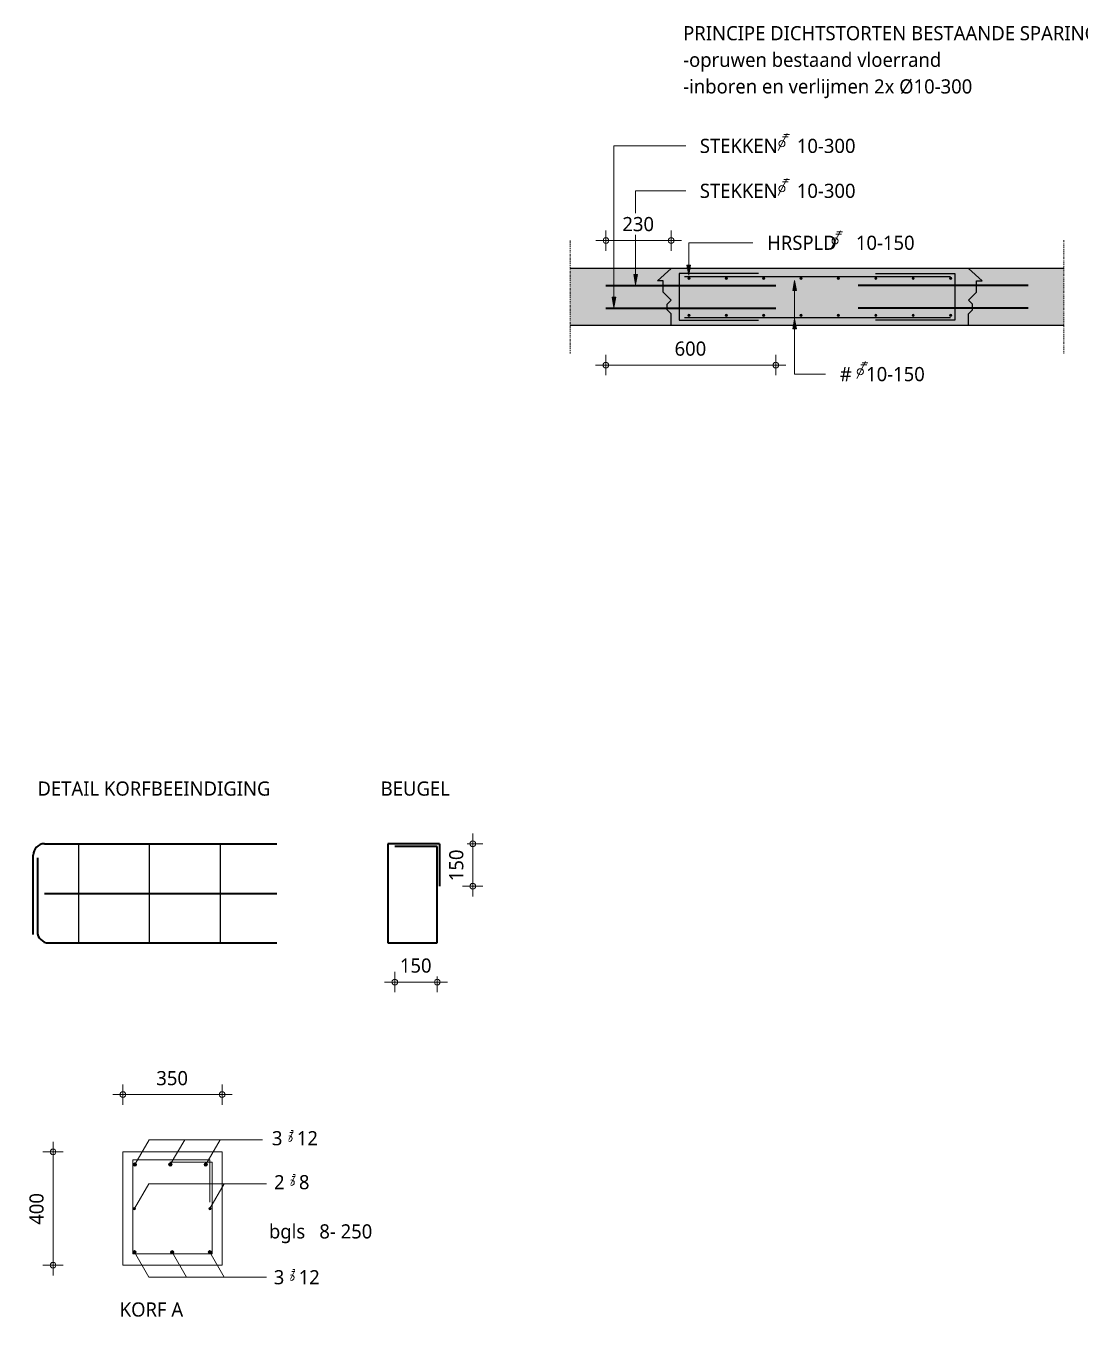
# Model space of a CAD drawing. Header units: millimetres. Extents: x -3388 to 20400, y -422 to 11347.
# Drawn here: x -2812 to 910, y 6603 to 11171 of the extents above; entities that cross this region are included whole.
import ezdxf

# ---------------------------------------------------------------- set-up
doc = ezdxf.new("R2010")
doc.units = ezdxf.units.MM
doc.linetypes.add('MV_center', pattern=[15, 6, -3, 3, -3])
for name, color, linetype, lineweight in [('A-ANNO-DIMS', 211, 'Continuous', 13), ('A-ANNO-DIMS-20', 211, 'Continuous', 13), ('A-ANNO-NOTE', 131, 'Continuous', 18), ('A-DETL', 90, 'Continuous', 13), ('A-DETL-GENF', 92, 'Continuous', 18), ('A-DETL-IDEN', 3, 'Continuous', 18), ('A-DETL-MEDM', 33, 'Continuous', 18), ('G-ANNO-TEXT', 231, 'Continuous', 13)]:
    doc.layers.add(name, color=color, linetype=linetype, lineweight=lineweight)
doc.styles.add('Segoe UI_1', font='segoeui.ttf', dxfattribs={"height": 50})
doc.styles.add('Segoe UI_B', font='segoeui.ttf', dxfattribs={"height": 50})
doc.dimstyles.new('2_5_mm', dxfattribs={"dimscale": 304.8, "dimtxt": 52.368197, "dimasz": 0.065617, "dimexe": 0.11811, "dimexo": 0.0625, "dimgap": 0.059055, "dimtad": 1, "dimdec": 0, "dimzin": 0, "dimdsep": 46, "dimtxsty": 'Segoe UI_1', "dimblk1": 'DOTBLANK', "dimblk2": 'DOTBLANK', "dimsah": 1, "dimcen": 0.09, "dimdle": 0.11811, "dimazin": 0, "dimtfac": 1, "dimtdec": 4, "dimtix": 1, "dimtmove": 0, "dimatfit": 3, "dimfxl": 0.11811, "dimfxlon": 1, "dimtvp": 1, "dimtfill": 1, "dimtolj": 1, "dimtzin": 0, "dimarcsym": 2})

# ---------------------------------------------------------------- blocks, each defined once
blk = doc.blocks.new('28 reeks_staven - Type 1-4439730-Details Wapening')
at = {"layer": 'A-DETL-GENF'}
for points in [[(0, -6), (1.6, -5.8), (3, -5.2), (4.2, -4.2), (5.2, -3), (5.8, -1.6), (6, 0), (5.8, 1.6), (5.2, 3), (4.2, 4.2), (3, 5.2), (1.6, 5.8), (0, 6), (-1.6, 5.8), (-3, 5.2), (-4.2, 4.2), (-5.2, 3), (-5.8, 1.6), (-6, 0), (-5.8, -1.6), (-5.2, -3), (-4.2, -4.2), (-3, -5.2), (-1.6, -5.8)], [(125, -6), (126.6, -5.8), (128, -5.2), (129.3, -4.2), (130.2, -3), (130.8, -1.6), (131, 0), (130.8, 1.6), (130.2, 3), (129.3, 4.2), (128, 5.2), (126.6, 5.8), (125, 6), (123.5, 5.8), (122, 5.2), (120.8, 4.2), (119.9, 3), (119.3, 1.6), (119, 0), (119.3, -1.6), (119.9, -3), (120.8, -4.2), (122, -5.2), (123.5, -5.8)], [(250.1, -6), (251.6, -5.8), (253.1, -5.2), (254.3, -4.2), (255.3, -3), (255.9, -1.6), (256.1, 0), (255.9, 1.6), (255.3, 3), (254.3, 4.2), (253.1, 5.2), (251.6, 5.8), (250.1, 6), (248.5, 5.8), (247.1, 5.2), (245.9, 4.2), (244.9, 3), (244.3, 1.6), (244.1, 0), (244.3, -1.6), (244.9, -3), (245.9, -4.2), (247.1, -5.2), (248.5, -5.8)]]:
    blk.add_hatch(color=256, dxfattribs=at).paths.add_polyline_path(points)
for p, q in [((0, 0), (50.7, 87.8)), ((50.7, 87.8), (450.1, 87.8)), ((125, 0), (175.7, 87.8)), ((250.1, 0), (300.8, 87.8))]:
    blk.add_line(p, q, dxfattribs=at)
at = {"layer": 'A-DETL-MEDM'}
for centre, start, end in [((0, 0), 360, 180), ((0, 0), 180, 360), ((125, 0), 360, 180), ((125, 0), 180, 360), ((250.1, 0), 360, 180), ((250.1, 0), 180, 360)]:
    blk.add_arc(centre, 6, start, end, dxfattribs=at)
blk = doc.blocks.new('28 balk - Type 1 dekking 35_40-4424346-Details Wapening')
at = {"layer": 'A-DETL-MEDM'}
for p, q in [((0, 400), (350, 400)), ((0, 0), (0, 400)), ((350, 400), (350, 0)), ((350, 0), (0, 0))]:
    blk.add_line(p, q, dxfattribs=at)
blk = doc.blocks.new('28 beugels - rond 8-V4-Details Wapening')
at = {"layer": 'A-DETL-MEDM'}
for p, q in [((0, 332.1), (272, 332.1)), ((0, 8), (0, 332.1)), ((130, 324.1), (280, 324.1)), ((272, 332.1), (272, 182.1)), ((280, 324.1), (280, 0)), ((0, 0), (0, 4)), ((280, 0), (0, 0))]:
    blk.add_line(p, q, dxfattribs=at)
blk = doc.blocks.new('28 reeks_staven - Type 1-4439758-Details Wapening')
at = {"layer": 'A-DETL-GENF'}
for points in [[(0, -6), (1.6, -5.8), (3, -5.2), (4.2, -4.2), (5.2, -3), (5.8, -1.6), (6, 0), (5.8, 1.6), (5.2, 3), (4.2, 4.2), (3, 5.2), (1.6, 5.8), (0, 6), (-1.6, 5.8), (-3, 5.2), (-4.2, 4.2), (-5.2, 3), (-5.8, 1.6), (-6, 0), (-5.8, -1.6), (-5.2, -3), (-4.2, -4.2), (-3, -5.2), (-1.6, -5.8)], [(133.2, -6), (134.7, -5.8), (136.2, -5.2), (137.4, -4.2), (138.4, -3), (139, -1.6), (139.2, 0), (139, 1.6), (138.4, 3), (137.4, 4.2), (136.2, 5.2), (134.7, 5.8), (133.2, 6), (131.6, 5.8), (130.2, 5.2), (129, 4.2), (128, 3), (127.4, 1.6), (127.2, 0), (127.4, -1.6), (128, -3), (129, -4.2), (130.2, -5.2), (131.6, -5.8)], [(266.4, -6), (267.9, -5.8), (269.4, -5.2), (270.6, -4.2), (271.6, -3), (272.2, -1.6), (272.4, 0), (272.2, 1.6), (271.6, 3), (270.6, 4.2), (269.4, 5.2), (267.9, 5.8), (266.4, 6), (264.8, 5.8), (263.4, 5.2), (262.1, 4.2), (261.2, 3), (260.6, 1.6), (260.4, 0), (260.6, -1.6), (261.2, -3), (262.1, -4.2), (263.4, -5.2), (264.8, -5.8)]]:
    blk.add_hatch(color=256, dxfattribs=at).paths.add_polyline_path(points)
for p, q in [((0, 0), (50.7, -87.8)), ((133.2, 0), (183.9, -87.8)), ((266.4, 0), (317.1, -87.8)), ((50.7, -87.8), (466.4, -87.8))]:
    blk.add_line(p, q, dxfattribs=at)
at = {"layer": 'A-DETL-MEDM'}
for centre, start, end in [((0, 0), 360, 180), ((0, 0), 180, 360), ((133.2, 0), 360, 180), ((133.2, 0), 180, 360), ((266.4, 0), 360, 180), ((266.4, 0), 180, 360)]:
    blk.add_arc(centre, 6, start, end, dxfattribs=at)
blk = doc.blocks.new('28 reeks_staven - Type 1-4438437-Details Wapening')
at = {"layer": 'A-DETL-GENF'}
for points in [[(0, -4), (1, -3.9), (2, -3.5), (2.8, -2.8), (3.5, -2), (3.9, -1), (4, 0), (3.9, 1), (3.5, 2), (2.8, 2.8), (2, 3.5), (1, 3.9), (0, 4), (-1, 3.9), (-2, 3.5), (-2.8, 2.8), (-3.5, 2), (-3.9, 1), (-4, 0), (-3.9, -1), (-3.5, -2), (-2.8, -2.8), (-2, -3.5), (-1, -3.9)], [(266.4, -4), (267.4, -3.9), (268.4, -3.5), (269.2, -2.8), (269.9, -2), (270.3, -1), (270.4, 0), (270.3, 1), (269.9, 2), (269.2, 2.8), (268.4, 3.5), (267.4, 3.9), (266.4, 4), (265.4, 3.9), (264.4, 3.5), (263.6, 2.8), (262.9, 2), (262.5, 1), (262.4, 0), (262.5, -1), (262.9, -2), (263.6, -2.8), (264.4, -3.5), (265.4, -3.9)]]:
    blk.add_hatch(color=256, dxfattribs=at).paths.add_polyline_path(points)
for p, q in [((0, 0), (50.7, 87.8)), ((50.7, 87.8), (466.4, 87.8)), ((266.4, 0), (317.1, 87.8))]:
    blk.add_line(p, q, dxfattribs=at)
at = {"layer": 'A-DETL-MEDM'}
for centre, start, end in [((0, 0), 360, 180), ((0, 0), 180, 360), ((266.4, 0), 0, 180), ((266.4, 0), 180, 360)]:
    blk.add_arc(centre, 4, start, end, dxfattribs=at)
blk = doc.blocks.new('28 reeks_staven - Type 1-4440072-Details Wapening')
at = {"layer": 'A-DETL-GENF'}
for points in [[(0, -4), (1, -3.9), (2, -3.5), (2.8, -2.8), (3.5, -2), (3.9, -1), (4, 0), (3.9, 1), (3.5, 2), (2.8, 2.8), (2, 3.5), (1, 3.9), (0, 4), (-1, 3.9), (-2, 3.5), (-2.8, 2.8), (-3.5, 2), (-3.9, 1), (-4, 0), (-3.9, -1), (-3.5, -2), (-2.8, -2.8), (-2, -3.5), (-1, -3.9)], [(131.9, -4), (133, -3.9), (133.9, -3.5), (134.8, -2.8), (135.4, -2), (135.8, -1), (135.9, 0), (135.8, 1), (135.4, 2), (134.8, 2.8), (133.9, 3.5), (133, 3.9), (131.9, 4), (130.9, 3.9), (129.9, 3.5), (129.1, 2.8), (128.5, 2), (128.1, 1), (127.9, 0), (128.1, -1), (128.5, -2), (129.1, -2.8), (129.9, -3.5), (130.9, -3.9)], [(263.9, -4), (264.9, -3.9), (265.9, -3.5), (266.7, -2.8), (267.3, -2), (267.7, -1), (267.9, 0), (267.7, 1), (267.3, 2), (266.7, 2.8), (265.9, 3.5), (264.9, 3.9), (263.9, 4), (262.8, 3.9), (261.9, 3.5), (261, 2.8), (260.4, 2), (260, 1), (259.9, 0), (260, -1), (260.4, -2), (261, -2.8), (261.9, -3.5), (262.8, -3.9)], [(395.8, -4), (396.8, -3.9), (397.8, -3.5), (398.6, -2.8), (399.3, -2), (399.7, -1), (399.8, 0), (399.7, 1), (399.3, 2), (398.6, 2.8), (397.8, 3.5), (396.8, 3.9), (395.8, 4), (394.8, 3.9), (393.8, 3.5), (393, 2.8), (392.3, 2), (391.9, 1), (391.8, 0), (391.9, -1), (392.3, -2), (393, -2.8), (393.8, -3.5), (394.8, -3.9)], [(527.7, -4), (528.8, -3.9), (529.7, -3.5), (530.6, -2.8), (531.2, -2), (531.6, -1), (531.7, 0), (531.6, 1), (531.2, 2), (530.6, 2.8), (529.7, 3.5), (528.8, 3.9), (527.7, 4), (526.7, 3.9), (525.7, 3.5), (524.9, 2.8), (524.3, 2), (523.9, 1), (523.7, 0), (523.9, -1), (524.3, -2), (524.9, -2.8), (525.7, -3.5), (526.7, -3.9)], [(659.7, -4), (660.7, -3.9), (661.7, -3.5), (662.5, -2.8), (663.1, -2), (663.5, -1), (663.7, 0), (663.5, 1), (663.1, 2), (662.5, 2.8), (661.7, 3.5), (660.7, 3.9), (659.7, 4), (658.6, 3.9), (657.7, 3.5), (656.8, 2.8), (656.2, 2), (655.8, 1), (655.7, 0), (655.8, -1), (656.2, -2), (656.8, -2.8), (657.7, -3.5), (658.6, -3.9)], [(791.6, -4), (792.6, -3.9), (793.6, -3.5), (794.4, -2.8), (795.1, -2), (795.5, -1), (795.6, 0), (795.5, 1), (795.1, 2), (794.4, 2.8), (793.6, 3.5), (792.6, 3.9), (791.6, 4), (790.6, 3.9), (789.6, 3.5), (788.8, 2.8), (788.1, 2), (787.7, 1), (787.6, 0), (787.7, -1), (788.1, -2), (788.8, -2.8), (789.6, -3.5), (790.6, -3.9)], [(923.5, -4), (924.6, -3.9), (925.5, -3.5), (926.4, -2.8), (927, -2), (927.4, -1), (927.5, 0), (927.4, 1), (927, 2), (926.4, 2.8), (925.5, 3.5), (924.6, 3.9), (923.5, 4), (922.5, 3.9), (921.5, 3.5), (920.7, 2.8), (920.1, 2), (919.7, 1), (919.5, 0), (919.7, -1), (920.1, -2), (920.7, -2.8), (921.5, -3.5), (922.5, -3.9)]]:
    blk.add_hatch(color=256, dxfattribs=at).paths.add_polyline_path(points)
at = {"layer": 'A-DETL-MEDM'}
for centre, start, end in [((0, 0), 360, 180), ((0, 0), 180, 360), ((131.9, 0), 0, 180), ((131.9, 0), 180, 360), ((263.9, 0), 0, 180), ((263.9, 0), 180, 360), ((395.8, 0), 0, 180), ((395.8, 0), 180, 360), ((527.7, 0), 360, 180), ((527.7, 0), 180, 360), ((659.7, 0), 0, 180), ((659.7, 0), 180, 360), ((791.6, 0), 0, 180), ((791.6, 0), 180, 360), ((923.5, 0), 0, 180), ((923.5, 0), 180, 360)]:
    blk.add_arc(centre, 4, start, end, dxfattribs=at)
blk = doc.blocks.new('28 reeks_staven - Type 1-4440132-Details Wapening')
at = {"layer": 'A-DETL-GENF'}
for points in [[(0, -4), (1, -3.9), (2, -3.5), (2.8, -2.8), (3.5, -2), (3.9, -1), (4, 0), (3.9, 1), (3.5, 2), (2.8, 2.8), (2, 3.5), (1, 3.9), (0, 4), (-1, 3.9), (-2, 3.5), (-2.8, 2.8), (-3.5, 2), (-3.9, 1), (-4, 0), (-3.9, -1), (-3.5, -2), (-2.8, -2.8), (-2, -3.5), (-1, -3.9)], [(131.9, -4), (133, -3.9), (133.9, -3.5), (134.8, -2.8), (135.4, -2), (135.8, -1), (135.9, 0), (135.8, 1), (135.4, 2), (134.8, 2.8), (133.9, 3.5), (133, 3.9), (131.9, 4), (130.9, 3.9), (129.9, 3.5), (129.1, 2.8), (128.5, 2), (128.1, 1), (127.9, 0), (128.1, -1), (128.5, -2), (129.1, -2.8), (129.9, -3.5), (130.9, -3.9)], [(263.9, -4), (264.9, -3.9), (265.9, -3.5), (266.7, -2.8), (267.3, -2), (267.7, -1), (267.9, 0), (267.7, 1), (267.3, 2), (266.7, 2.8), (265.9, 3.5), (264.9, 3.9), (263.9, 4), (262.8, 3.9), (261.9, 3.5), (261, 2.8), (260.4, 2), (260, 1), (259.9, 0), (260, -1), (260.4, -2), (261, -2.8), (261.9, -3.5), (262.8, -3.9)], [(395.8, -4), (396.8, -3.9), (397.8, -3.5), (398.6, -2.8), (399.3, -2), (399.7, -1), (399.8, 0), (399.7, 1), (399.3, 2), (398.6, 2.8), (397.8, 3.5), (396.8, 3.9), (395.8, 4), (394.8, 3.9), (393.8, 3.5), (393, 2.8), (392.3, 2), (391.9, 1), (391.8, 0), (391.9, -1), (392.3, -2), (393, -2.8), (393.8, -3.5), (394.8, -3.9)], [(527.7, -4), (528.8, -3.9), (529.7, -3.5), (530.6, -2.8), (531.2, -2), (531.6, -1), (531.7, 0), (531.6, 1), (531.2, 2), (530.6, 2.8), (529.7, 3.5), (528.8, 3.9), (527.7, 4), (526.7, 3.9), (525.7, 3.5), (524.9, 2.8), (524.3, 2), (523.9, 1), (523.7, 0), (523.9, -1), (524.3, -2), (524.9, -2.8), (525.7, -3.5), (526.7, -3.9)], [(659.7, -4), (660.7, -3.9), (661.7, -3.5), (662.5, -2.8), (663.1, -2), (663.5, -1), (663.7, 0), (663.5, 1), (663.1, 2), (662.5, 2.8), (661.7, 3.5), (660.7, 3.9), (659.7, 4), (658.6, 3.9), (657.7, 3.5), (656.8, 2.8), (656.2, 2), (655.8, 1), (655.7, 0), (655.8, -1), (656.2, -2), (656.8, -2.8), (657.7, -3.5), (658.6, -3.9)], [(791.6, -4), (792.6, -3.9), (793.6, -3.5), (794.4, -2.8), (795.1, -2), (795.5, -1), (795.6, 0), (795.5, 1), (795.1, 2), (794.4, 2.8), (793.6, 3.5), (792.6, 3.9), (791.6, 4), (790.6, 3.9), (789.6, 3.5), (788.8, 2.8), (788.1, 2), (787.7, 1), (787.6, 0), (787.7, -1), (788.1, -2), (788.8, -2.8), (789.6, -3.5), (790.6, -3.9)], [(923.5, -4), (924.6, -3.9), (925.5, -3.5), (926.4, -2.8), (927, -2), (927.4, -1), (927.5, 0), (927.4, 1), (927, 2), (926.4, 2.8), (925.5, 3.5), (924.6, 3.9), (923.5, 4), (922.5, 3.9), (921.5, 3.5), (920.7, 2.8), (920.1, 2), (919.7, 1), (919.5, 0), (919.7, -1), (920.1, -2), (920.7, -2.8), (921.5, -3.5), (922.5, -3.9)]]:
    blk.add_hatch(color=256, dxfattribs=at).paths.add_polyline_path(points)
at = {"layer": 'A-DETL-MEDM'}
for centre, start, end in [((0, 0), 0, 180), ((131.9, 0), 0, 180), ((263.9, 0), 0, 180), ((395.8, 0), 0, 180), ((527.7, 0), 0, 180), ((659.7, 0), 0, 180), ((791.6, 0), 0, 180), ((923.5, 0), 0, 180), ((923.5, 0), 180, 360), ((0, 0), 180, 360), ((131.9, 0), 180, 360), ((263.9, 0), 180, 360), ((395.8, 0), 180, 360), ((527.7, 0), 180, 360), ((659.7, 0), 180, 360), ((791.6, 0), 180, 360)]:
    blk.add_arc(centre, 4, start, end, dxfattribs=at)
blk = doc.blocks.new('NLRS_00_DI_maskeer - Type 1-4234382-Details Wapening')
at = {"layer": 'A-DETL-GENF', "linetype": 'MV_center'}
blk.add_line((300, 0), (-100, 0), dxfattribs=at)
blk = doc.blocks.new('NLRS_00_DI_maskeer - Type 1-4234381-Details Wapening')
at = {"layer": 'A-DETL-GENF', "linetype": 'MV_center'}
blk.add_line((-100, 0), (300, 0), dxfattribs=at)
blk = doc.blocks.new('DIMBLOCK9-Details Wapening')
at = {"layer": 'A-ANNO-DIMS-20'}
for p, q in [((-1509.2, 7795.8), (-1509.2, 7831.8)), ((-1359.2, 7795.8), (-1359.2, 7831.8)), ((-1545.2, 7795.8), (-1323.2, 7795.8)), ((-1509.2, 7795.8), (-1509.2, 7759.8)), ((-1359.2, 7795.8), (-1359.2, 7759.8))]:
    blk.add_line(p, q, dxfattribs=at)
for centre in [(-1509.2, 7795.8), (-1359.2, 7795.8)]:
    blk.add_circle(centre, 10, dxfattribs=at)
at = {"layer": 'A-ANNO-DIMS-20', "color": 0, "insert": (-1491.3, 7879), "char_height": 50, "width": 137.109, "attachment_point": 1, "line_spacing_factor": 1.142579, "style": 'Segoe UI_1', "bg_fill": 3, "box_fill_scale": 1.25, "bg_fill_color": 9, "bg_fill_true_color": 13158600, "bg_fill_transparency": 0}
blk.add_mtext('150', dxfattribs=at)
blk = doc.blocks.new('_DotBlank')
at = {"color": 0, "linetype": 'ByBlock', "lineweight": -2}
blk.add_line((-0.5, 0), (-1, 0), dxfattribs=at)
blk.add_circle((0, 0), 0.5, dxfattribs=at)
blk = doc.blocks.new('DIMBLOCK10-Details Wapening')
at = {"layer": 'A-ANNO-DIMS-20'}
for p, q in [((-1234, 8319.9), (-1234, 8097.9)), ((-1234, 8283.9), (-1270, 8283.9)), ((-1234, 8283.9), (-1198, 8283.9)), ((-1234, 8133.9), (-1270, 8133.9)), ((-1234, 8133.9), (-1198, 8133.9))]:
    blk.add_line(p, q, dxfattribs=at)
for centre in [(-1234, 8283.9), (-1234, 8133.9)]:
    blk.add_circle(centre, 10, dxfattribs=at)
at = {"layer": 'A-ANNO-DIMS-20', "color": 0, "insert": (-1317.3, 8151.8), "char_height": 50, "width": 137.109, "attachment_point": 1, "rotation": 90, "line_spacing_factor": 1.142579, "style": 'Segoe UI_1', "bg_fill": 3, "box_fill_scale": 1.25, "bg_fill_color": 9, "bg_fill_true_color": 13158600, "bg_fill_transparency": 0}
blk.add_mtext('150', dxfattribs=at)
blk = doc.blocks.new('28_TAG_DI_wapening - 2_5 aantal_diameter-3658683-Details Wapening')
at = {"layer": 'A-DETL-IDEN'}
for p, q in [((-3.63, -1.31), (-2.23, 1.39)), ((-2.06, 0.84), (-2.97, 0.84)), ((-1.87, 1.21), (-2.78, 1.21))]:
    blk.add_line(p, q, dxfattribs=at)
blk.add_circle((-3.06, -0.22), 0.483, dxfattribs=at)
blk = doc.blocks.new('DIMBLOCK64-Details Wapening')
at = {"layer": 'A-ANNO-DIMS-20'}
for p, q in [((-2469.1, 7398.6), (-2469.1, 7434.6)), ((-2119.1, 7398.6), (-2119.1, 7434.6)), ((-2505.1, 7398.6), (-2083.1, 7398.6)), ((-2469.1, 7398.6), (-2469.1, 7362.6)), ((-2119.1, 7398.6), (-2119.1, 7362.6))]:
    blk.add_line(p, q, dxfattribs=at)
for centre in [(-2469.1, 7398.6), (-2119.1, 7398.6)]:
    blk.add_circle(centre, 10, dxfattribs=at)
at = {"layer": 'A-ANNO-DIMS-20', "color": 0, "insert": (-2351.2, 7481.8), "char_height": 50, "width": 137.109, "attachment_point": 1, "line_spacing_factor": 1.142579, "style": 'Segoe UI_1', "bg_fill": 3, "box_fill_scale": 1.25, "bg_fill_color": 9, "bg_fill_true_color": 13158600, "bg_fill_transparency": 0}
blk.add_mtext('350', dxfattribs=at)
blk = doc.blocks.new('DIMBLOCK65-Details Wapening')
at = {"layer": 'A-ANNO-DIMS-20'}
for p, q in [((-2716, 6760.3), (-2716, 7232.3)), ((-2716, 7196.3), (-2752, 7196.3)), ((-2716, 7196.3), (-2680, 7196.3)), ((-2716, 6796.3), (-2752, 6796.3)), ((-2716, 6796.3), (-2680, 6796.3))]:
    blk.add_line(p, q, dxfattribs=at)
for centre in [(-2716, 7196.3), (-2716, 6796.3)]:
    blk.add_circle(centre, 10, dxfattribs=at)
at = {"layer": 'A-ANNO-DIMS-20', "color": 0, "insert": (-2799.3, 6939.2), "char_height": 50, "width": 137.109, "attachment_point": 1, "rotation": 90, "line_spacing_factor": 1.142579, "style": 'Segoe UI_1', "bg_fill": 3, "box_fill_scale": 1.25, "bg_fill_color": 9, "bg_fill_true_color": 13158600, "bg_fill_transparency": 0}
blk.add_mtext('400', dxfattribs=at)
blk = doc.blocks.new('28_TAG_DI_wapening - 2_5 omschrijving_diameter_hoh-3658684-Details Wapening')
at = {"layer": 'A-DETL-IDEN'}
for p, q in [((-3.63, -1.31), (-2.23, 1.39)), ((-2.06, 0.84), (-2.97, 0.84)), ((-1.87, 1.21), (-2.78, 1.21))]:
    blk.add_line(p, q, dxfattribs=at)
blk.add_circle((-3.06, -0.22), 0.483, dxfattribs=at)
blk = doc.blocks.new('28_GA_symbool_wapening - Type 1-3658680-Details Wapening')
at = {"layer": 'A-ANNO-NOTE'}
for p, q in [((-0.63, -1.22), (0.93, 1.8)), ((1.12, 1.19), (0.11, 1.19)), ((1.33, 1.6), (0.32, 1.6))]:
    blk.add_line(p, q, dxfattribs=at)
blk.add_circle((0, 0), 0.541, dxfattribs=at)
blk = doc.blocks.new('DIMBLOCK68-Details Wapening')
at = {"layer": 'A-ANNO-DIMS-20'}
for p, q in [((-764.3, 9973.3), (-764.3, 10009.3)), ((-164.3, 9973.3), (-164.3, 10009.3)), ((-800.3, 9973.3), (-128.3, 9973.3)), ((-764.3, 9973.3), (-764.3, 9937.3)), ((-164.3, 9973.3), (-164.3, 9937.3))]:
    blk.add_line(p, q, dxfattribs=at)
for centre in [(-764.3, 9973.3), (-164.3, 9973.3)]:
    blk.add_circle(centre, 10, dxfattribs=at)
at = {"layer": 'A-ANNO-DIMS-20', "color": 0, "insert": (-521.5, 10056.5), "char_height": 50, "width": 137.109, "attachment_point": 1, "line_spacing_factor": 1.142579, "style": 'Segoe UI_1', "bg_fill": 3, "box_fill_scale": 1.25, "bg_fill_color": 9, "bg_fill_true_color": 13158600, "bg_fill_transparency": 0}
blk.add_mtext('600', dxfattribs=at)
blk = doc.blocks.new('DIMBLOCK69-Details Wapening')
at = {"layer": 'A-ANNO-DIMS-20'}
for p, q in [((-763.6, 10412.8), (-763.6, 10448.8)), ((-533.6, 10412.8), (-533.6, 10448.8)), ((-799.6, 10412.8), (-497.6, 10412.8)), ((-763.6, 10412.8), (-763.6, 10376.8)), ((-533.6, 10412.8), (-533.6, 10376.8))]:
    blk.add_line(p, q, dxfattribs=at)
for centre in [(-763.6, 10412.8), (-533.6, 10412.8)]:
    blk.add_circle(centre, 10, dxfattribs=at)
at = {"layer": 'A-ANNO-DIMS-20', "color": 0, "insert": (-705.7, 10496.1), "char_height": 50, "width": 137.109, "attachment_point": 1, "line_spacing_factor": 1.142579, "style": 'Segoe UI_1', "bg_fill": 3, "box_fill_scale": 1.25, "bg_fill_color": 9, "bg_fill_true_color": 13158600, "bg_fill_transparency": 0}
blk.add_mtext('230', dxfattribs=at)

msp = doc.modelspace()

# ---------------------------------------------------------------- hatches: boundary and pattern name
at = {"layer": 'A-DETL-GENF'}
for points in [[(-889.7, 10114.2), (-533.6, 10114.2), (-533.6, 10154.2), (-547.7, 10168.4), (-547.7, 10188.4), (-533.6, 10202.5), (-561.9, 10230.8), (-561.9, 10270.8), (-581.9, 10270.8), (-533.6, 10314.2), (-889.7, 10314.2), (-889.7, 10130.1)], [(852.6, 10114.2), (852.6, 10314.2), (516.4, 10314.2), (564.7, 10270.8), (544.7, 10270.8), (544.7, 10230.8), (516.4, 10202.5), (530.6, 10188.4), (530.6, 10168.4), (516.4, 10154.2), (516.4, 10114.2), (703.9, 10114.2)]]:
    msp.add_hatch(color=10, dxfattribs=at).paths.add_polyline_path(points)
h = msp.add_hatch(color=9, dxfattribs=at)
h.paths.add_polyline_path([(499.7, 10114.2), (516.4, 10114.2), (516.4, 10154.2), (530.6, 10168.4), (530.6, 10188.4), (516.4, 10202.5), (544.7, 10230.8), (544.7, 10270.8), (564.7, 10270.8), (516.4, 10314.2), (-533.6, 10314.2), (-581.9, 10270.8), (-561.9, 10270.8), (-561.9, 10230.8), (-533.6, 10202.5), (-547.7, 10188.4), (-547.7, 10168.4), (-533.6, 10154.2), (-533.6, 10114.2), (295.4, 10114.2)])
h.paths.add_polyline_path([(-338.6, 10145.2), (-339.7, 10145.3), (-341.3, 10146.3), (-341.4, 10146.4), (-342.1, 10147.2), (-342.5, 10148.2), (-342.6, 10149.2), (-342.5, 10150.2), (-342.1, 10151.2), (-341.4, 10152), (-340.6, 10152.7), (-339.7, 10153.1), (-338.6, 10153.2), (-337.6, 10153.1), (-336.6, 10152.7), (-335.8, 10152), (-335.2, 10151.2), (-334.8, 10150.2), (-334.6, 10149.2), (-334.8, 10148.2), (-335.2, 10147.2), (-336.2, 10146.1), (-336.6, 10145.7), (-337.6, 10145.3)])
h.paths.add_polyline_path([(-470.6, 10145.2), (-471.6, 10145.3), (-472.6, 10145.7), (-473.4, 10146.4), (-474, 10147.2), (-474.4, 10148.2), (-474.6, 10149.2), (-474.4, 10150.2), (-474, 10151.2), (-473.4, 10152), (-472.6, 10152.7), (-471.6, 10153.1), (-470.6, 10153.2), (-469.5, 10153.1), (-468.6, 10152.7), (-467.7, 10152), (-467, 10151), (-466.7, 10150.2), (-466.6, 10149.2), (-466.7, 10148.2), (-467.1, 10147.2), (-467.7, 10146.4), (-468.6, 10145.7), (-469.5, 10145.3)])
h.paths.add_polyline_path([(-206.7, 10145.2), (-207.7, 10145.3), (-208.7, 10145.7), (-209.5, 10146.4), (-210.1, 10147.2), (-210.5, 10148.2), (-210.7, 10149.2), (-210.5, 10150.2), (-210.1, 10151.2), (-209.5, 10152), (-208.7, 10152.7), (-207.7, 10153.1), (-206.7, 10153.2), (-205.7, 10153.1), (-204.7, 10152.7), (-203.9, 10152), (-203.2, 10151.2), (-202.8, 10150.2), (-202.7, 10149.2), (-202.8, 10148.2), (-203.2, 10147.2), (-203.9, 10146.4), (-204.7, 10145.7), (-205.7, 10145.3)])
h.paths.add_polyline_path([(57.2, 10145.2), (56.1, 10145.3), (55.2, 10145.7), (54.4, 10146.4), (53.7, 10147.2), (53.3, 10148.2), (53.2, 10149.2), (53.3, 10150.2), (53.7, 10151.2), (54.4, 10152), (55.2, 10152.7), (56.1, 10153.1), (57.2, 10153.2), (58.2, 10153.1), (59.2, 10152.7), (60, 10152), (60.6, 10151.2), (61, 10150.2), (61.2, 10149.2), (61, 10148.2), (60.6, 10147.2), (60, 10146.4), (59.2, 10145.7), (58.2, 10145.3)])
h.paths.add_polyline_path([(-74.8, 10145.2), (-75.8, 10145.3), (-76.8, 10145.7), (-77.6, 10146.4), (-78.2, 10147.2), (-78.6, 10148.2), (-78.8, 10149.2), (-78.6, 10150.2), (-78.2, 10151.2), (-77.6, 10152), (-76.8, 10152.7), (-75.8, 10153.1), (-74.8, 10153.2), (-73.7, 10153.1), (-72.8, 10152.7), (-71.9, 10152), (-71.3, 10151.2), (-70.9, 10150.2), (-70.8, 10149.2), (-70.9, 10148.2), (-71.3, 10147.2), (-71.9, 10146.4), (-72.8, 10145.7), (-73.7, 10145.3)])
h.paths.add_polyline_path([(189.1, 10145.2), (188.1, 10145.3), (187.1, 10145.7), (186.3, 10146.4), (185.6, 10147.2), (185.3, 10148.2), (185.1, 10149.2), (185.3, 10150.2), (185.6, 10151.2), (186.3, 10152), (187.1, 10152.7), (188.1, 10153.1), (189.1, 10153.2), (190.1, 10153.1), (191.1, 10152.7), (191.9, 10152), (192.6, 10151.2), (193, 10150.2), (193.1, 10149.2), (193, 10148.2), (192.6, 10147.2), (191.9, 10146.4), (191.1, 10145.7), (190.1, 10145.3)])
h.paths.add_polyline_path([(321, 10145.2), (320, 10145.3), (319, 10145.7), (318.2, 10146.4), (317.6, 10147.2), (317.2, 10148.2), (317, 10149.2), (317.2, 10150.2), (317.6, 10151.2), (318.2, 10152), (319, 10152.7), (320, 10153.1), (321, 10153.2), (322.1, 10153.1), (323, 10152.7), (323.9, 10152), (324.5, 10151.2), (324.9, 10150.2), (325, 10149.2), (324.9, 10148.2), (324.5, 10147.2), (323.9, 10146.4), (323, 10145.7), (322.1, 10145.3)])
h.paths.add_polyline_path([(453, 10145.2), (451.9, 10145.3), (451, 10145.7), (450.2, 10146.4), (449.5, 10147.2), (449.1, 10148.2), (449, 10149.2), (449.1, 10150.2), (449.5, 10151.2), (450.2, 10152), (451, 10152.7), (451.9, 10153.1), (453, 10153.2), (454, 10153.1), (455, 10152.7), (455.8, 10152), (456.4, 10151.2), (456.8, 10150.2), (457, 10149.2), (456.8, 10148.2), (456.4, 10147.2), (455.8, 10146.4), (455, 10145.7), (454, 10145.3)])
h.paths.add_polyline_path([(453, 10275.2), (451.9, 10275.3), (451, 10275.7), (450.2, 10276.4), (449.5, 10277.2), (449.1, 10278.2), (449, 10279.2), (449.1, 10280.2), (449.5, 10281.2), (450.2, 10282), (451, 10282.7), (451.9, 10283.1), (453, 10283.2), (454, 10283.1), (455, 10282.7), (455.8, 10282), (456.4, 10281.2), (456.8, 10280.2), (457, 10279.2), (456.8, 10278.2), (456.4, 10277.2), (455.8, 10276.4), (455, 10275.7), (454, 10275.3)])
h.paths.add_polyline_path([(-470.6, 10275.2), (-471.6, 10275.3), (-472.6, 10275.7), (-473.4, 10276.4), (-474, 10277.2), (-474.4, 10278.2), (-474.6, 10279.2), (-474.4, 10280.2), (-474, 10281.2), (-473.4, 10282), (-472.6, 10282.7), (-471.6, 10283.1), (-470.6, 10283.2), (-469.5, 10283.1), (-468.6, 10282.7), (-467.7, 10282), (-467.1, 10281.2), (-466.7, 10280.2), (-466.6, 10279.2), (-466.7, 10278.2), (-467.1, 10277.2), (-467.7, 10276.4), (-468.6, 10275.7), (-469.5, 10275.3)])
h.paths.add_polyline_path([(321, 10275.2), (320, 10275.3), (319, 10275.7), (318.2, 10276.4), (317.6, 10277.2), (317.2, 10278.2), (317, 10279.2), (317.2, 10280.2), (317.6, 10281.2), (318.2, 10282), (319, 10282.7), (320, 10283.1), (321, 10283.2), (322.1, 10283.1), (323, 10282.7), (323.9, 10282), (324.5, 10281.2), (324.9, 10280.2), (325, 10279.2), (324.9, 10278.2), (324.5, 10277.2), (323.9, 10276.4), (323, 10275.7), (322.1, 10275.3)])
h.paths.add_polyline_path([(57.2, 10275.2), (56.1, 10275.3), (55.2, 10275.7), (54.4, 10276.4), (53.7, 10277.2), (53.3, 10278.2), (53.2, 10279.2), (53.3, 10280.2), (53.7, 10281.2), (54.4, 10282), (55.2, 10282.7), (56.1, 10283.1), (57.2, 10283.2), (58.2, 10283.1), (59.2, 10282.7), (60, 10282), (60.6, 10281.2), (61, 10280.2), (61.2, 10279.2), (61, 10278.2), (60.6, 10277.2), (60, 10276.4), (59.2, 10275.7), (58.2, 10275.3)])
h.paths.add_polyline_path([(189.1, 10275.2), (188.1, 10275.3), (187.1, 10275.7), (186.3, 10276.4), (185.6, 10277.2), (185.3, 10278.2), (185.2, 10279.6), (185.3, 10280.2), (185.6, 10281.2), (186.3, 10282), (187.1, 10282.7), (188.1, 10283.1), (189.1, 10283.2), (190.1, 10283.1), (191.1, 10282.7), (191.9, 10282), (192.9, 10280.4), (193, 10280.2), (193.1, 10279.2), (193, 10278.2), (192.6, 10277.2), (191.9, 10276.4), (191.1, 10275.7), (190.1, 10275.3)])
h.paths.add_polyline_path([(-74.8, 10275.2), (-75.8, 10275.3), (-76.8, 10275.7), (-77.6, 10276.4), (-78.2, 10277.2), (-78.6, 10278.2), (-78.8, 10279.2), (-78.6, 10280.2), (-78.2, 10281.2), (-77.6, 10282), (-76.8, 10282.7), (-75.8, 10283.1), (-74.8, 10283.2), (-73.7, 10283.1), (-72.8, 10282.7), (-71.9, 10282), (-71.3, 10281.2), (-70.9, 10280.2), (-70.8, 10279.2), (-70.9, 10278.2), (-71.3, 10277.2), (-71.9, 10276.4), (-72.8, 10275.7), (-73.7, 10275.3)])
h.paths.add_polyline_path([(-206.7, 10275.2), (-207.7, 10275.3), (-208.7, 10275.7), (-209.5, 10276.4), (-210.1, 10277.2), (-210.5, 10278.2), (-210.7, 10279.2), (-210.5, 10280.2), (-210.1, 10281.2), (-209.5, 10282), (-208.7, 10282.7), (-207.7, 10283.1), (-206.7, 10283.2), (-205.7, 10283.1), (-204.7, 10282.7), (-203.9, 10282), (-203.2, 10281.2), (-202.8, 10280.2), (-202.7, 10279.2), (-202.8, 10278.2), (-203.2, 10277.2), (-203.9, 10276.4), (-204.7, 10275.7), (-205.7, 10275.3)])
h.paths.add_polyline_path([(-338.6, 10275.2), (-339.7, 10275.3), (-340.6, 10275.7), (-341.4, 10276.4), (-342.1, 10277.2), (-342.5, 10278.2), (-342.6, 10279.2), (-342.5, 10280.2), (-342.1, 10281.2), (-341.4, 10282), (-340.6, 10282.7), (-339.7, 10283.1), (-338.6, 10283.2), (-337.6, 10283.1), (-336.6, 10282.7), (-335.8, 10282), (-335.2, 10281.2), (-334.8, 10280.2), (-334.6, 10279.2), (-334.8, 10278.2), (-335.2, 10277.2), (-335.8, 10276.4), (-336.6, 10275.7), (-337.6, 10275.3)])
at = {"layer": 'G-ANNO-TEXT'}
for points in [[(-471.3, 10290.5), (-465, 10326.5), (-477.7, 10326.5)], [(-659.3, 10257.5), (-652.9, 10293.5), (-665.6, 10293.5)], [(-97.8, 10272.4), (-104.2, 10236.4), (-91.5, 10236.4)], [(-735.7, 10176.9), (-729.3, 10212.9), (-742, 10212.9)], [(-97.8, 10137.1), (-104.2, 10101.1), (-91.5, 10101.1)]]:
    msp.add_hatch(color=7, dxfattribs=at).paths.add_polyline_path(points)

# ---------------------------------------------------------------- linework, layer by layer
at = {"layer": 'A-DETL', "lineweight": 25}
for p, q in [((-574.6, 10314.2), (-889.7, 10314.2)), ((-581.9, 10270.8), (-533.6, 10314.2)), ((-533.6, 10314.2), (-574.6, 10314.2)), ((516.4, 10314.2), (-533.6, 10314.2)), ((-225.1, 10296.5), (-505.1, 10296.5)), ((-505.1, 10296.5), (-505.1, 10131.9)), ((-487, 10286.5), (453, 10286.5)), ((188, 10296.5), (468, 10296.5)), ((468, 10296.5), (468, 10131.9)), ((537.4, 10314.2), (516.4, 10314.2)), ((564.7, 10270.8), (516.4, 10314.2)), ((852.6, 10314.2), (537.4, 10314.2)), ((-561.9, 10270.8), (-581.9, 10270.8)), ((-561.9, 10230.8), (-561.9, 10270.8)), ((544.7, 10230.8), (544.7, 10270.8)), ((544.7, 10270.8), (564.7, 10270.8)), ((-533.6, 10202.5), (-561.9, 10230.8)), ((-547.7, 10188.4), (-533.6, 10202.5)), ((-547.7, 10168.4), (-547.7, 10188.4)), ((516.4, 10202.5), (544.7, 10230.8)), ((530.6, 10188.4), (516.4, 10202.5)), ((530.6, 10168.4), (530.6, 10188.4)), ((-533.6, 10154.2), (-547.7, 10168.4)), ((-533.6, 10114.2), (-533.6, 10154.2)), ((-487, 10141.9), (453, 10141.9)), ((516.4, 10154.2), (530.6, 10168.4)), ((516.4, 10114.2), (516.4, 10154.2)), ((-889.7, 10114.2), (-533.6, 10114.2)), ((-533.6, 10114.2), (516.4, 10114.2)), ((-505.1, 10131.9), (-225.1, 10131.9)), ((468, 10131.9), (188, 10131.9)), ((516.4, 10114.2), (852.6, 10114.2)), ((-2626.1, 8283.9), (-2626.1, 7933.9)), ((-2376.1, 8283.9), (-2376.1, 7933.9)), ((-2126.1, 8283.9), (-2126.1, 7933.9))]:
    msp.add_line(p, q, dxfattribs=at)
at = {"layer": 'A-DETL', "lineweight": 35}
for p, q in [((-763.6, 10254.2), (-163.6, 10254.2)), ((727.2, 10254.2), (127.2, 10254.2)), ((-764.3, 10174.2), (-164.3, 10174.2)), ((727.2, 10174.2), (127.2, 10174.2)), ((-2746.1, 8283.9), (-1926.1, 8283.9)), ((-1534.2, 8283.9), (-1534.2, 7933.9)), ((-1351.7, 8283.9), (-1534.2, 8283.9)), ((-1359.2, 8273.9), (-1509.2, 8273.9)), ((-1359.2, 7933.9), (-1359.2, 8273.9)), ((-1351.7, 8283.9), (-1351.7, 8133.9)), ((-2786.1, 7963.9), (-2786.1, 8243.9)), ((-2771.2, 8233.9), (-2771.2, 7973.9)), ((-2746.1, 8108.9), (-1926.1, 8108.9)), ((-2731.2, 7933.9), (-1926.1, 7933.9)), ((-1534.2, 7933.9), (-1359.2, 7933.9))]:
    msp.add_line(p, q, dxfattribs=at)
for centre, start, end in [((-2746.1, 8243.9), 90, 180), ((-2731.2, 7973.9), 180, 270)]:
    msp.add_arc(centre, 40, start, end, dxfattribs=at)
at = {"layer": 'G-ANNO-TEXT', "color": 250}
for p, q in [((-735.7, 10747.1), (-482.1, 10747.1)), ((-735.7, 10176.9), (-735.7, 10747.1)), ((-659.3, 10588.5), (-482.1, 10588.5)), ((-659.3, 10257.5), (-659.3, 10588.5)), ((-471.3, 10405.1), (-244.6, 10405.1)), ((-471.3, 10290.5), (-471.3, 10405.1)), ((-465, 10326.5), (-477.7, 10326.5)), ((-477.7, 10326.5), (-471.3, 10290.5)), ((-471.3, 10290.5), (-465, 10326.5)), ((-652.9, 10293.5), (-665.6, 10293.5)), ((-665.6, 10293.5), (-659.3, 10257.5)), ((-659.3, 10257.5), (-652.9, 10293.5)), ((-97.8, 10272.4), (-104.2, 10236.4)), ((-104.2, 10236.4), (-91.5, 10236.4)), ((-91.5, 10236.4), (-97.8, 10272.4)), ((-97.8, 10272.4), (-97.8, 9941.6)), ((-729.3, 10212.9), (-742, 10212.9)), ((-742, 10212.9), (-735.7, 10176.9)), ((-735.7, 10176.9), (-729.3, 10212.9)), ((-97.8, 10137.1), (-104.2, 10101.1)), ((-104.2, 10101.1), (-91.5, 10101.1)), ((-91.5, 10101.1), (-97.8, 10137.1)), ((-97.8, 10137.1), (-97.8, 9941.6)), ((-97.8, 9941.6), (11.8, 9941.6)), ((-97.8, 9941.6), (11.8, 9941.6))]:
    msp.add_line(p, q, dxfattribs=at)

# ---------------------------------------------------------------- block references
at = {"layer": 'A-ANNO-NOTE', "xscale": 20, "yscale": 20, "zscale": 20}
for p in [(-142.6, 10754.7), (-142.6, 10596.1), (45.3, 10411.4), (134.4, 9949.9)]:
    msp.add_blockref('28_GA_symbool_wapening - Type 1-3658680-Details Wapening', p, dxfattribs=at)
at = {"layer": 'A-DETL-GENF', "linetype": 'MV_center', "rotation": 90}
for name, p in [('NLRS_00_DI_maskeer - Type 1-4234381-Details Wapening', (-889.7, 10114.2)), ('NLRS_00_DI_maskeer - Type 1-4234382-Details Wapening', (852.6, 10114.2))]:
    msp.add_blockref(name, p, dxfattribs=at)
at = {"layer": 'A-DETL-GENF'}
for name, p in [('28 reeks_staven - Type 1-4439730-Details Wapening', (-2426.8, 7151.7)), ('28 reeks_staven - Type 1-4438437-Details Wapening', (-2428.5, 6996.3)), ('28 reeks_staven - Type 1-4439758-Details Wapening', (-2428.5, 6842.3))]:
    msp.add_blockref(name, p, dxfattribs=at)
at = {"layer": 'A-DETL-IDEN', "xscale": 19.99999999999999, "yscale": 19.99999999999999, "zscale": 19.99999999999999}
for name, p in [('28_TAG_DI_wapening - 2_5 aantal_diameter-3658683-Details Wapening', (-1820, 7247.7)), ('28_TAG_DI_wapening - 2_5 aantal_diameter-3658683-Details Wapening', (-1812.5, 7092.3)), ('28_TAG_DI_wapening - 2_5 omschrijving_diameter_hoh-3658684-Details Wapening', (-1740.5, 6918.7)), ('28_TAG_DI_wapening - 2_5 aantal_diameter-3658683-Details Wapening', (-1813.5, 6757))]:
    msp.add_blockref(name, p, dxfattribs=at)
at = {"layer": 'A-DETL-MEDM'}
for name, p in [('28 reeks_staven - Type 1-4440072-Details Wapening', (-470.6, 10279.2)), ('28 reeks_staven - Type 1-4440132-Details Wapening', (-470.6, 10149.2)), ('28 balk - Type 1 dekking 35_40-4424346-Details Wapening', (-2469.1, 6796.3)), ('28 beugels - rond 8-V4-Details Wapening', (-2434.1, 6836.3))]:
    msp.add_blockref(name, p, dxfattribs=at)

# ---------------------------------------------------------------- texts
at = {"layer": 'A-DETL-IDEN', "lineweight": 13, "insert": (-2480.5, 6665.1), "char_height": 50, "width": 285.401, "attachment_point": 1, "style": 'Segoe UI_1', "bg_fill": 3, "box_fill_scale": 1.25, "bg_fill_color": 9, "bg_fill_true_color": 13158600, "bg_fill_transparency": 0}
msp.add_mtext('KORF A', dxfattribs=at)
at = {"layer": 'G-ANNO-TEXT', "color": 7, "char_height": 50, "attachment_point": 1}
for s, insert, width, style in [('PRINCIPE DICHTSTORTEN BESTAANDE SPARINGEN', (-491.2, 11169.8), 2066.75, 'Segoe UI_B'), ('-opruwen bestaand vloerrand', (-491.2, 11075.9), 1109.535, 'Segoe UI_1'), ('-inboren en verlijmen 2x Ø10-300', (-491.2, 10982), 1271.476, 'Segoe UI_1'), ('STEKKEN    10-300', (-432.1, 10772.1), 702.278, 'Segoe UI_1'), ('STEKKEN    10-300', (-432.1, 10613.5), 702.278, 'Segoe UI_1'), ('HRSPLD    10-150', (-194.6, 10430.1), 667.004, 'Segoe UI_1'), ('#   10-150', (61.8, 9966.6), 388.017, 'Segoe UI_1'), ('DETAIL KORFBEEINDIGING', (-2770.9, 8503.7), 1075.865, 'Segoe UI_B'), ('BEUGEL', (-1559, 8503.7), 309.451, 'Segoe UI_B')]:
    msp.add_mtext(s, dxfattribs=dict(at, insert=insert, width=width, style=style))

# ---------------------------------------------------------------- dimensions: what is measured, and where the dimension line sits
at = {"layer": 'A-ANNO-DIMS'}
for base, p1, p2, override, picture, middle in [((-164.3, 9973.3), (-764.3, 10009.3), (-164.3, 10009.3), {"dimpost": '<>', "dimfxl": 600}, 'DIMBLOCK68-Details Wapening', (-464.3, 10017.2)), ((-1359.2, 7795.8), (-1509.2, 7831.8), (-1359.2, 7831.8), {"dimpost": '<>', "dimfxl": 150}, 'DIMBLOCK9-Details Wapening', (-1434.2, 7839.8)), ((-2119.1, 7398.6), (-2469.1, 7362.6), (-2119.1, 7362.6), {"dimpost": '<>', "dimfxl": 350}, 'DIMBLOCK64-Details Wapening', (-2294.1, 7442.5))]:
    dim = msp.add_linear_dim(base=base, p1=p1, p2=p2, dimstyle='2_5_mm', override=override, dxfattribs=at)
    dim.commit()
    dim.dimension.update_dxf_attribs({"geometry": picture, "text_midpoint": middle})
dim = msp.add_linear_dim(base=(-2716, 7196.3), p1=(-2680, 6796.3), p2=(-2680, 7196.3), angle=90, dimstyle='2_5_mm', override={"dimpost": '<>', "dimfxl": 400}, dxfattribs=at)
dim.commit()
dim.dimension.update_dxf_attribs({"geometry": 'DIMBLOCK65-Details Wapening', "text_midpoint": (-2759.9, 6996.3)})

# ---------------------------------------------------------------- next in the draw order: texts
at = {"layer": 'A-DETL-IDEN', "lineweight": 13, "char_height": 50, "attachment_point": 1, "style": 'Segoe UI_1', "bg_fill": 3, "box_fill_scale": 1.25, "bg_fill_color": 9, "bg_fill_true_color": 13158600, "bg_fill_transparency": 0}
for s, insert, width in [('12', (-1855.1, 7269.7), 92.996), ('8', (-1847.7, 7114.4), 46.498), ('bgls', (-1953.6, 6940.8), 155.527), ('12', (-1848.7, 6779), 92.996)]:
    msp.add_mtext(s, dxfattribs=dict(at, insert=insert, width=width))

# ---------------------------------------------------------------- next in the draw order: dimensions: what is measured, and where the dimension line sits
at = {"layer": 'A-ANNO-DIMS'}
dim = msp.add_linear_dim(base=(-533.6, 10412.8), p1=(-763.6, 10376.8), p2=(-533.6, 10376.8), dimstyle='2_5_mm', override={"dimpost": '<>', "dimfxl": 230}, dxfattribs=at)
dim.commit()
dim.dimension.update_dxf_attribs({"geometry": 'DIMBLOCK69-Details Wapening', "text_midpoint": (-648.6, 10456.7)})
dim = msp.add_linear_dim(base=(-1234, 8133.9), p1=(-1270, 8283.9), p2=(-1270, 8133.9), angle=90, dimstyle='2_5_mm', override={"dimpost": '<>', "dimfxl": 150}, dxfattribs=at)
dim.commit()
dim.dimension.update_dxf_attribs({"geometry": 'DIMBLOCK10-Details Wapening', "text_midpoint": (-1278, 8208.9)})

# ---------------------------------------------------------------- next in the draw order: texts
at = {"layer": 'A-DETL-IDEN', "lineweight": 13, "char_height": 50, "attachment_point": 1, "style": 'Segoe UI_1', "bg_fill": 3, "box_fill_scale": 1.25, "bg_fill_color": 9, "bg_fill_true_color": 13158600, "bg_fill_transparency": 0}
for s, insert, width in [('3', (-1943, 7269.7), 46.498), ('2', (-1935.6, 7114.4), 46.498), ('8- 250', (-1775.7, 6940.8), 243.713), ('3', (-1936.6, 6779), 46.498)]:
    msp.add_mtext(s, dxfattribs=dict(at, insert=insert, width=width))

doc.saveas('drawing.dxf')
